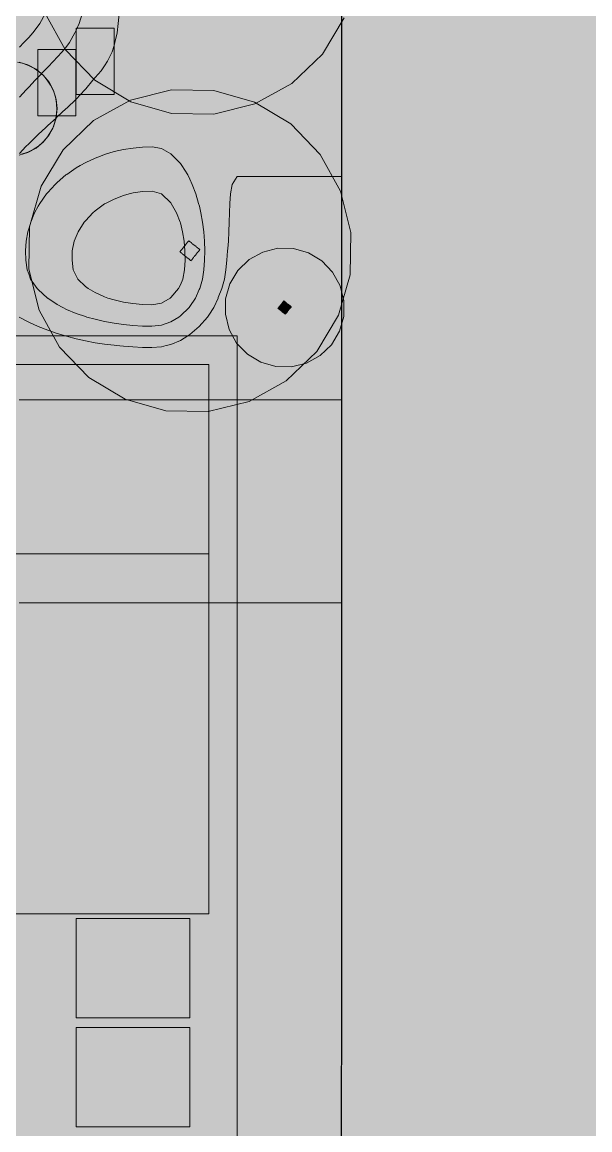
# Model space of a CAD drawing. Header units: millimetres. Extents: x -146962 to 322503, y -183624 to 284367.
# Drawn here: x 115227 to 121218, y 56718 to 68412 of the extents above; entities that cross this region are included whole.
import ezdxf

# ---------------------------------------------------------------- set-up
doc = ezdxf.new("R2010")
doc.units = ezdxf.units.MM
doc.layers.add('06_部屋の色', color=8, linetype='Continuous', lineweight=0)
doc.layers.add('30_敷地・外構', color=8, linetype='Continuous', lineweight=9)

msp = doc.modelspace()

# ---------------------------------------------------------------- hatches: boundary and pattern name
at = {"layer": '06_部屋の色', "true_color": 0xdde9cf}
msp.add_hatch(color=8, dxfattribs=at).paths.add_polyline_path([(83510, 29401), (83510, 31671), (83754, 32065), (83999, 32458), (84245, 32851), (84492, 33243), (84739, 33635), (84988, 34026), (85238, 34416), (85488, 34806), (85740, 35195), (85992, 35584), (86246, 35972), (86500, 36359), (86756, 36746), (87012, 37132), (87269, 37518), (87527, 37902), (87786, 38287), (88046, 38670), (88307, 39053), (88569, 39435), (88832, 39817), (89096, 40198), (89360, 40579), (89626, 40958), (89893, 41337), (90160, 41716), (90428, 42094), (90698, 42471), (90968, 42847), (91239, 43223), (91511, 43598), (91784, 43973), (92058, 44347), (92333, 44720), (92608, 45092), (92885, 45464), (93163, 45835), (93441, 46206), (93720, 46575), (94001, 46944), (94282, 47313), (94564, 47681), (94847, 48048), (95130, 48414), (95415, 48780), (95701, 49145), (95987, 49509), (96275, 49872), (96563, 50235), (96852, 50597), (97142, 50959), (97433, 51320), (97725, 51680), (98017, 52039), (98311, 52398), (98605, 52755), (98901, 53113), (99197, 53469), (99494, 53825), (99792, 54180), (100090, 54534), (100390, 54888), (100690, 55240), (100992, 55592), (101294, 55944), (101597, 56294), (101901, 56644), (102206, 56993), (102511, 57342), (102818, 57689), (103125, 58036), (103433, 58382), (103742, 58728), (104052, 59072), (104363, 59416), (104674, 59759), (104986, 60102), (105300, 60443), (105614, 60784), (105929, 61124), (106244, 61463), (106561, 61802), (106878, 62140), (107196, 62477), (107515, 62813), (107835, 63148), (108155, 63483), (108477, 63817), (108799, 64150), (109122, 64482), (109446, 64813), (109771, 65144), (110096, 65474), (110422, 65803), (110749, 66131), (111077, 66459), (111406, 66786), (111735, 67112), (112066, 67437), (112397, 67761), (112729, 68084), (113061, 68407), (113395, 68729), (113729, 69050), (114064, 69370), (114400, 69690), (114736, 70008), (115073, 70326), (115411, 70643), (115750, 70959), (116090, 71274), (116430, 71589), (116771, 71902), (117113, 72215), (117456, 72527), (117800, 72838), (118597, 72838), (118594, 29399)])
at = {"layer": '30_敷地・外構'}
h = msp.add_hatch(color=8, dxfattribs=at)
h.paths.add_polyline_path([(-146962, 100544), (-108820, 189230), (-89283, 219877), (-87725, 222013), (-1960, 282350), (173184, 284367), (239072, 242938), (278732, 206219), (322503, 161507), (317095, -23425), (276188, -120904), (271912, -124752), (168970, -173180), (164529, -174704), (127796, -180333), (116091, -181839), (95830, -183624), (64542, -179082), (39436, -174835), (16841, -169718), (9303, -167782), (-59261, -128453), (-89342, -103738), (-132033, -30896), (-136480, -13512), (-141643, 9224), (-142349, 13012)])
h.paths.add_polyline_path([(85595, 85407), (55599, 41400), (55600, 29403), (10600, 29406), (10598, 1220), (163596, 1211), (163597, 29397), (118597, 29399), (118601, 85402)], flags=0)
at = {"layer": '30_敷地・外構', "true_color": 0xcfe0b8}
for points in [[(116430, 70730), (116863, 70838), (117309, 70830), (117739, 70707), (118121, 70477), (118431, 70156), (118648, 69766), (118756, 69333), (118748, 68886), (118625, 68457), (118395, 68074), (118074, 67764), (117683, 67548), (117250, 67440), (116804, 67448), (116375, 67571), (115992, 67801), (115682, 68122), (115466, 68512), (115358, 68945), (115365, 69392), (115489, 69821), (115718, 70203), (116040, 70514)], [(116803, 67698), (117249, 67690), (117678, 67567), (118061, 67337), (118371, 67016), (118588, 66626), (118696, 66193), (118688, 65746), (118565, 65317), (118335, 64934), (118014, 64624), (117623, 64408), (117190, 64300), (116744, 64308), (116315, 64431), (115932, 64661), (115622, 64982), (115405, 65372), (115297, 65805), (115305, 66252), (115428, 66681), (115658, 67063), (115979, 67374), (116370, 67590)], [(116922, 66026), (116926, 66031), (116930, 66036), (116934, 66041), (116938, 66046), (116942, 66051), (116946, 66055), (116949, 66060), (116953, 66065), (116957, 66070), (116961, 66075), (116965, 66080), (116969, 66085), (116973, 66090), (116977, 66095), (116981, 66099), (116984, 66104), (116989, 66100), (116994, 66097), (116999, 66093), (117009, 66085), (117014, 66081), (117019, 66077), (117024, 66073), (117029, 66069), (117033, 66065), (117038, 66062), (117043, 66058), (117048, 66054), (117053, 66050), (117058, 66046), (117063, 66042), (117068, 66038), (117073, 66034), (117077, 66030), (117087, 66023), (117092, 66019), (117097, 66015), (117102, 66011), (117098, 66006), (117094, 66001), (117090, 65996), (117086, 65991), (117082, 65987), (117079, 65982), (117075, 65977), (117071, 65972), (117067, 65967), (117063, 65962), (117059, 65957), (117055, 65952), (117051, 65947), (117047, 65943), (117044, 65938), (117040, 65933), (117036, 65928), (117032, 65923), (117028, 65918), (117024, 65913), (117020, 65908), (117016, 65903), (117012, 65898), (117009, 65894), (117004, 65897), (116999, 65901), (116994, 65905), (116984, 65913), (116979, 65917), (116974, 65921), (116969, 65925), (116964, 65929), (116960, 65933), (116955, 65936), (116950, 65940), (116945, 65944), (116940, 65948), (116935, 65952), (116930, 65956), (116925, 65960), (116920, 65964), (116916, 65968), (116906, 65975), (116901, 65979), (116896, 65983), (116891, 65987), (116895, 65992), (116899, 65997), (116903, 66002), (116907, 66007), (116911, 66011), (116914, 66016), (116918, 66021)], [(117766, 65985), (117925, 66025), (118090, 66022), (118248, 65977), (118389, 65892), (118503, 65774), (118583, 65630), (118622, 65470), (118620, 65306), (118574, 65148), (118490, 65007), (118371, 64893), (118227, 64813), (118068, 64773), (117903, 64776), (117745, 64821), (117604, 64906), (117490, 65024), (117410, 65168), (117371, 65328), (117373, 65492), (117419, 65650), (117503, 65791), (117622, 65905)], [(117942, 65410), (117973, 65450), (117975, 65453), (117978, 65456), (117983, 65463), (117985, 65464), (117986, 65466), (117988, 65469), (117992, 65467), (117995, 65464), (117998, 65461), (118002, 65459), (118005, 65456), (118011, 65451), (118015, 65448), (118018, 65446), (118021, 65443), (118034, 65433), (118037, 65430), (118041, 65428), (118044, 65425), (118047, 65422), (118050, 65420), (118054, 65417), (118067, 65407), (118064, 65404), (118062, 65400), (118059, 65397), (118056, 65394), (118054, 65391), (118051, 65387), (118049, 65384), (118046, 65381), (118025, 65355), (118023, 65352), (118020, 65348), (118017, 65345), (118015, 65342), (118012, 65338), (118010, 65335), (118007, 65332), (118004, 65329), (118001, 65331), (117998, 65334), (117995, 65336), (117991, 65339), (117988, 65342), (117985, 65344), (117982, 65347), (117978, 65349), (117975, 65352), (117972, 65355), (117969, 65357), (117962, 65362), (117959, 65365), (117956, 65368), (117952, 65370), (117946, 65375), (117943, 65378), (117939, 65381), (117933, 65386), (117929, 65388), (117926, 65391), (117929, 65394), (117930, 65396), (117931, 65397), (117937, 65404), (117939, 65407)]]:
    msp.add_hatch(color=8, dxfattribs=at).paths.add_polyline_path(points)
at = {"layer": '30_敷地・外構', "true_color": 0xcfe3ef}
for points in [[(114597, 67499), (114606, 67597), (114635, 67690), (114681, 67777), (114743, 67853), (114819, 67915), (114905, 67961), (114999, 67989), (115097, 67999), (115194, 67989), (115288, 67961), (115374, 67915), (115450, 67853), (115512, 67777), (115559, 67690), (115587, 67597), (115597, 67499), (115587, 67402), (115559, 67308), (115512, 67221), (115450, 67146), (115374, 67083), (115288, 67037), (115194, 67009), (115097, 66999), (114999, 67009), (114905, 67037), (114819, 67083), (114743, 67146), (114681, 67221), (114635, 67308), (114606, 67402)], [(114673, 67759), (114708, 67808), (114748, 67853), (114795, 67894), (114849, 67930), (114909, 67959), (114973, 67980), (115040, 67993), (115109, 67996), (115176, 67990), (115241, 67975), (115302, 67952), (115357, 67922), (115406, 67888), (115451, 67848), (115492, 67801), (115527, 67747), (115557, 67687), (115578, 67623), (115590, 67555), (115593, 67487), (115587, 67419), (115572, 67355), (115549, 67294), (115520, 67239), (115486, 67190), (115445, 67145), (115398, 67104), (115344, 67068), (115285, 67039), (115220, 67018), (115153, 67005), (115084, 67002), (115017, 67009), (114952, 67024), (114891, 67046), (114836, 67076), (114787, 67110), (114743, 67150), (114702, 67197), (114666, 67251), (114637, 67311), (114615, 67376), (114603, 67443), (114600, 67511), (114606, 67579), (114621, 67644), (114644, 67704)]]:
    msp.add_hatch(color=8, dxfattribs=at).paths.add_polyline_path(points)

# ---------------------------------------------------------------- linework, layer by layer
at = {"layer": '30_敷地・外構'}
for points in [[(85595, 85407), (55599, 41400), (55600, 29403), (10600, 29406), (10598, 1220), (163596, 1211), (163597, 29397), (118597, 29399), (118601, 85402), (85595, 85407)], [(118598, 85399), (118594, 29396), (55603, 29400), (55602, 41399), (85596, 85404), (118598, 85399)], [(115197, 68149), (115246, 68199), (115297, 68250), (115341, 68299), (115397, 68372), (115415, 68399), (115469, 68499)], [(115197, 67621), (115270, 67699), (115297, 67727), (115364, 67799), (115397, 67833), (115460, 67899), (115497, 67937), (115556, 67999), (115597, 68041), (115650, 68099), (115697, 68158), (115726, 68199), (115784, 68299), (115797, 68326), (115828, 68399), (115861, 68499)], [(115197, 67026), (115267, 67099), (115297, 67129), (115369, 67199), (115397, 67226), (115475, 67299), (115497, 67320), (115584, 67399), (115597, 67412), (115692, 67499), (115697, 67504), (115795, 67599), (115797, 67600), (115889, 67699), (115897, 67708), (115973, 67799), (115997, 67826), (116059, 67899), (116097, 67951), (116129, 67999), (116175, 68099), (116197, 68166), (116206, 68199), (116228, 68299), (116241, 68399), (116250, 68499)], [(118625, 68457), (118395, 68074), (118074, 67764), (117683, 67548), (117250, 67440), (116804, 67448), (116375, 67571), (115992, 67801), (115682, 68122), (115466, 68512)], [(115797, 68349), (115830, 68349), (115863, 68349), (115897, 68349), (115930, 68349), (115963, 68349), (115997, 68349), (116030, 68349), (116063, 68349), (116097, 68349), (116130, 68349), (116197, 68349), (116197, 68291), (116197, 68232), (116197, 68174), (116197, 68116), (116197, 68057), (116197, 67999), (116197, 67941), (116197, 67882), (116197, 67649), (116163, 67649), (116130, 67649), (116097, 67649), (116063, 67649), (116030, 67649), (115997, 67649), (115930, 67649), (115863, 67649), (115830, 67649), (115797, 67649), (115797, 67882), (115797, 67941), (115797, 68349)], [(115558, 68124), (115592, 68124), (115625, 68124), (115658, 68124), (115692, 68124), (115725, 68124), (115758, 68124), (115792, 68124), (115792, 68066), (115792, 68007), (115792, 67949), (115792, 67891), (115792, 67832), (115792, 67657), (115792, 67599), (115792, 67541), (115792, 67424), (115758, 67424), (115692, 67424), (115658, 67424), (115625, 67424), (115558, 67424), (115525, 67424), (115492, 67424), (115425, 67424), (115392, 67424), (115392, 67482), (115392, 67541), (115392, 67891), (115392, 67949), (115392, 68007), (115392, 68124), (115425, 68124), (115458, 68124), (115525, 68124), (115558, 68124)], [(115176, 67990), (115241, 67975), (115302, 67952), (115357, 67922), (115406, 67888), (115451, 67848), (115492, 67801), (115527, 67747), (115557, 67687), (115578, 67623), (115590, 67555), (115593, 67487), (115587, 67419), (115572, 67355), (115549, 67294), (115520, 67239), (115486, 67190), (115445, 67145), (115398, 67104), (115344, 67068), (115285, 67039), (115220, 67018)], [(115194, 67989), (115288, 67961), (115374, 67915), (115450, 67853), (115512, 67777), (115559, 67690), (115587, 67597), (115597, 67499), (115587, 67402), (115559, 67308), (115512, 67221), (115450, 67146), (115374, 67083), (115288, 67037), (115194, 67009)], [(116803, 67698), (117249, 67690), (117678, 67567), (118061, 67337), (118371, 67016), (118588, 66626), (118696, 66193), (118688, 65746), (118565, 65317), (118335, 64934), (118014, 64624), (117623, 64408), (117190, 64300), (116744, 64308), (116315, 64431), (115932, 64661), (115622, 64982), (115405, 65372), (115297, 65805), (115305, 66252), (115428, 66681), (115658, 67063), (115979, 67374), (116370, 67590), (116803, 67698)], [(117113, 66399), (117130, 66299), (117143, 66199), (117150, 66099), (117153, 65999), (117151, 65899), (117145, 65799), (117130, 65699), (117101, 65599), (117096, 65588), (117055, 65499), (116996, 65410), (116988, 65399), (116896, 65310), (116881, 65299), (116796, 65248), (116696, 65214), (116596, 65202), (116496, 65204), (116396, 65210), (116296, 65220), (116196, 65234), (116096, 65252), (115996, 65275), (115910, 65299), (115896, 65303), (115796, 65338), (115696, 65380), (115657, 65399), (115596, 65433), (115496, 65497), (115494, 65499), (115396, 65588), (115385, 65599), (115316, 65699), (115296, 65754), (115280, 65799), (115266, 65899), (115262, 65999), (115269, 66099), (115287, 66199), (115297, 66231), (115317, 66299), (115358, 66399), (115397, 66469), (115414, 66499), (115485, 66599), (115497, 66613), (115575, 66699), (115597, 66720), (115689, 66799), (115697, 66805), (115797, 66874), (115840, 66899), (115897, 66931), (115997, 66977), (116055, 66999), (116097, 67015), (116197, 67045), (116297, 67068), (116397, 67083), (116497, 67092), (116597, 67095), (116697, 67078), (116797, 67022), (116820, 66999), (116897, 66920), (116911, 66899), (116974, 66799), (116997, 66756), (117022, 66699), (117060, 66599), (117089, 66499), (117097, 66469), (117113, 66399)], [(118597, 66782), (118497, 66782), (118397, 66782), (118297, 66782), (118197, 66782), (118097, 66782), (117997, 66782), (117897, 66782), (117797, 66782), (117697, 66782), (117597, 66782), (117497, 66782), (117442, 66699), (117424, 66599), (117418, 66499), (117416, 66399), (117413, 66299), (117409, 66199), (117403, 66099), (117397, 66024), (117395, 65999), (117388, 65899), (117377, 65799), (117361, 65699), (117335, 65599), (117296, 65505), (117295, 65499), (117248, 65399), (117196, 65320), (117182, 65299), (117096, 65199), (117096, 65199), (116996, 65113), (116975, 65099), (116896, 65051), (116796, 65010), (116748, 64999), (116696, 64986), (116596, 64978), (116496, 64979), (116396, 64984), (116296, 64991), (116219, 64999), (116196, 65001), (116096, 65013), (115996, 65028), (115896, 65047), (115796, 65069), (115696, 65096), (115685, 65099), (115596, 65125), (115496, 65159), (115397, 65199), (115396, 65199), (115296, 65244), (115196, 65297)], [(116920, 66199), (116936, 66099), (116945, 65999), (116946, 65899), (116941, 65799), (116921, 65699), (116896, 65638), (116876, 65599), (116796, 65504), (116790, 65499), (116696, 65447), (116596, 65429), (116496, 65432), (116396, 65442), (116296, 65457), (116196, 65480), (116130, 65499), (116096, 65512), (115996, 65558), (115922, 65599), (115896, 65620), (115814, 65699), (115796, 65733), (115766, 65799), (115753, 65899), (115756, 65999), (115777, 66099), (115797, 66149), (115818, 66199), (115880, 66299), (115897, 66319), (115972, 66399), (115997, 66421), (116097, 66493), (116107, 66499), (116197, 66545), (116297, 66583), (116357, 66599), (116397, 66609), (116497, 66624), (116597, 66628), (116697, 66600), (116698, 66599), (116797, 66505), (116800, 66499), (116854, 66399), (116895, 66299), (116897, 66295), (116920, 66199)], [(116922, 66026), (116926, 66031), (116930, 66036), (116934, 66041), (116938, 66046), (116942, 66051), (116946, 66055), (116949, 66060), (116953, 66065), (116957, 66070), (116961, 66075), (116965, 66080), (116969, 66085), (116973, 66090), (116977, 66095), (116981, 66099), (116984, 66104), (116989, 66100), (116994, 66097), (116999, 66093), (117009, 66085), (117014, 66081), (117019, 66077), (117024, 66073), (117029, 66069), (117033, 66065), (117038, 66062), (117043, 66058), (117048, 66054), (117053, 66050), (117058, 66046), (117063, 66042), (117068, 66038), (117073, 66034), (117077, 66030), (117087, 66023), (117092, 66019), (117097, 66015), (117102, 66011), (117098, 66006), (117094, 66001), (117090, 65996), (117086, 65991), (117082, 65987), (117079, 65982), (117075, 65977), (117071, 65972), (117067, 65967), (117063, 65962), (117059, 65957), (117055, 65952), (117051, 65947), (117047, 65943), (117044, 65938), (117040, 65933), (117036, 65928), (117032, 65923), (117028, 65918), (117024, 65913), (117020, 65908), (117016, 65903), (117012, 65898), (117009, 65894), (117004, 65897), (116999, 65901), (116994, 65905), (116984, 65913), (116979, 65917), (116974, 65921), (116969, 65925), (116964, 65929), (116960, 65933), (116955, 65936), (116950, 65940), (116945, 65944), (116940, 65948), (116935, 65952), (116930, 65956), (116925, 65960), (116920, 65964), (116916, 65968), (116906, 65975), (116901, 65979), (116896, 65983), (116891, 65987), (116895, 65992), (116899, 65997), (116903, 66002), (116907, 66007), (116911, 66011), (116914, 66016), (116918, 66021), (116922, 66026)], [(117766, 65985), (117925, 66025), (118090, 66022), (118248, 65977), (118389, 65892), (118503, 65774), (118583, 65630), (118622, 65470), (118620, 65306), (118574, 65148), (118490, 65007), (118371, 64893), (118227, 64813), (118068, 64773), (117903, 64776), (117745, 64821), (117604, 64906), (117490, 65024), (117410, 65168), (117371, 65328), (117373, 65492), (117419, 65650), (117503, 65791), (117622, 65905), (117766, 65985)], [(117942, 65410), (117973, 65450), (117975, 65453), (117978, 65456), (117983, 65463), (117985, 65464), (117986, 65466), (117988, 65469), (117992, 65467), (117995, 65464), (117998, 65461), (118002, 65459), (118005, 65456), (118011, 65451), (118015, 65448), (118018, 65446), (118021, 65443), (118034, 65433), (118037, 65430), (118041, 65428), (118044, 65425), (118047, 65422), (118050, 65420), (118054, 65417), (118067, 65407), (118064, 65404), (118062, 65400), (118059, 65397), (118056, 65394), (118054, 65391), (118051, 65387), (118049, 65384), (118046, 65381), (118025, 65355), (118023, 65352), (118020, 65348), (118017, 65345), (118015, 65342), (118012, 65338), (118010, 65335), (118007, 65332), (118004, 65329), (118001, 65331), (117998, 65334), (117995, 65336), (117991, 65339), (117988, 65342), (117985, 65344), (117982, 65347), (117978, 65349), (117975, 65352), (117972, 65355), (117969, 65357), (117962, 65362), (117959, 65365), (117956, 65368), (117952, 65370), (117946, 65375), (117943, 65378), (117939, 65381), (117933, 65386), (117929, 65388), (117926, 65391), (117929, 65394), (117930, 65396), (117931, 65397), (117937, 65404), (117939, 65407), (117942, 65410)], [(112296, 65099), (117496, 65099), (117496, 54099), (112296, 54099), (112296, 65099)], [(113796, 64799), (117196, 64799), (117196, 62799), (113796, 62799), (113796, 64799)], [(118596, 64424), (118496, 64424), (118396, 64424), (118296, 64424), (118196, 64424), (118096, 64424), (117996, 64424), (117896, 64424), (117796, 64424), (117696, 64424), (117596, 64424), (117496, 64424), (117396, 64424), (117296, 64424), (117196, 64424), (117096, 64424), (116996, 64424), (116896, 64424), (116796, 64424), (116696, 64424), (116596, 64424), (116496, 64424), (116396, 64424), (116296, 64424), (116196, 64424), (116096, 64424), (115996, 64424), (115896, 64424), (115796, 64424), (115696, 64424), (115596, 64425), (115496, 64425), (115396, 64425), (115296, 64425), (115196, 64425)], [(113796, 62799), (117196, 62799), (117196, 58999), (113796, 58999), (113796, 62799)], [(118596, 62281), (118496, 62281), (118396, 62281), (118296, 62281), (118196, 62281), (118096, 62281), (117996, 62281), (117896, 62281), (117796, 62281), (117696, 62281), (117596, 62281), (117496, 62281), (117396, 62281), (117296, 62281), (117196, 62281), (117096, 62281), (116996, 62281), (116896, 62281), (116796, 62281), (116696, 62281), (116596, 62281), (116496, 62281), (116396, 62281), (116296, 62281), (116196, 62281), (116096, 62281), (115996, 62281), (115896, 62281), (115796, 62281), (115696, 62281), (115596, 62281), (115496, 62281), (115396, 62281), (115296, 62281), (115196, 62281)], [(116296, 58949), (116396, 58949), (116496, 58949), (116596, 58949), (116696, 58949), (116896, 58949), (116996, 58949), (116996, 58861), (116996, 58774), (116996, 58686), (116996, 58599), (116996, 58511), (116996, 58424), (116996, 58336), (116996, 58249), (116996, 58161), (116996, 58074), (116996, 57986), (116996, 57899), (116896, 57899), (116796, 57899), (116696, 57899), (116596, 57899), (116496, 57899), (116396, 57899), (116296, 57899), (116196, 57899), (116096, 57899), (115996, 57899), (115896, 57899), (115796, 57899), (115796, 57987), (115796, 58162), (115796, 58249), (115796, 58337), (115796, 58424), (115796, 58512), (115796, 58687), (115796, 58774), (115796, 58949), (115896, 58949), (115996, 58949), (116096, 58949), (116296, 58949)], [(116296, 57799), (116396, 57799), (116496, 57799), (116596, 57799), (116796, 57799), (116996, 57799), (116996, 57711), (116996, 57624), (116996, 57536), (116996, 57449), (116996, 57361), (116996, 57274), (116996, 57186), (116996, 57099), (116996, 57011), (116996, 56924), (116996, 56836), (116996, 56749), (116896, 56749), (116796, 56749), (116696, 56749), (116596, 56749), (116496, 56749), (116196, 56749), (116096, 56749), (115996, 56749), (115896, 56749), (115796, 56749), (115796, 56837), (115796, 56924), (115796, 57012), (115796, 57099), (115796, 57187), (115796, 57274), (115796, 57362), (115796, 57449), (115796, 57537), (115796, 57624), (115796, 57712), (115796, 57799), (115896, 57799), (115996, 57799), (116196, 57799), (116296, 57799)]]:
    msp.add_lwpolyline(points, dxfattribs=at)

doc.saveas('drawing.dxf')
